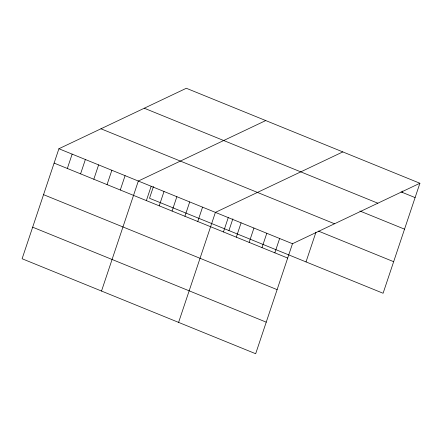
<?xml version="1.0" encoding="UTF-8"?>
<svg xmlns="http://www.w3.org/2000/svg" width="442" height="442" viewBox="0 0 442 442"><rect width="100%" height="100%" fill="white"/><g stroke="black" fill="none" stroke-linecap="round" stroke-linejoin="round"><path stroke-width="0.66" d="M58.908 148.744L22.1 258.747L255.675 353.733L292.482 243.724L419.9 183.253L186.325 88.267L58.908 148.744L292.482 243.724M67.344 168.468L72.145 154.125M80.582 173.85L85.378 159.507M93.815 179.237L98.616 164.894M107.052 184.618L111.854 170.275M120.29 189.999L125.086 175.656M101.516 291.04L138.324 181.038L265.741 120.561M146.368 200.607L151.17 186.264M153.451 186.513L149.518 198.276L383.092 293.256L419.9 183.253M159.219 205.828L164.015 191.485M172.065 211.055L176.861 196.712M184.911 216.276L189.712 201.933M197.756 221.503L202.558 207.16M178.596 322.389L215.403 212.381L342.821 151.91M223.453 231.951L228.249 217.608M228.934 230.569L232.868 218.807M236.299 237.172L241.094 222.829M249.144 242.398L253.946 228.055M261.99 247.619L266.791 233.277M274.836 252.846L279.637 238.503M306.013 261.913L315.953 232.199M402.253 192.369L402.69 191.066M401.032 191.872L415.099 197.596M144.274 108.224L377.855 203.209M359.882 211L404.541 229.16M100.953 128.788L334.533 223.768M318.411 231.089L393.656 261.686M54.106 163.087L287.687 258.067M43.548 194.657L277.123 289.637M32.664 227.182L266.239 322.163"/></g></svg>
